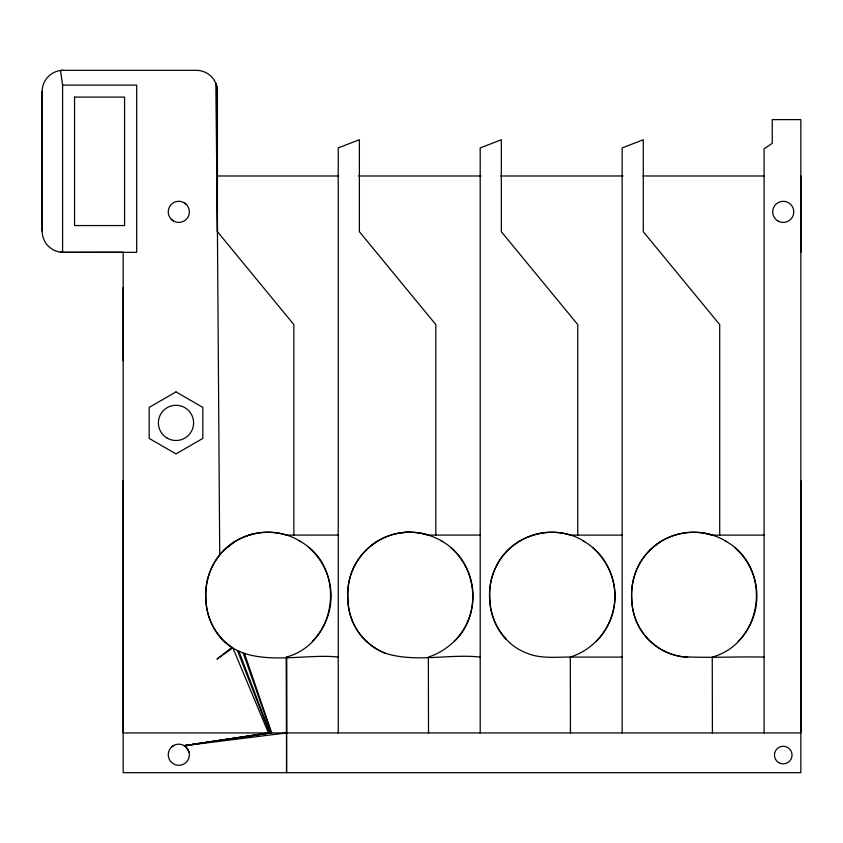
<?xml version="1.0" encoding="UTF-8"?>
<svg xmlns="http://www.w3.org/2000/svg" width="843" height="843" viewBox="0 0 843 843"><rect width="100%" height="100%" fill="white"/><g stroke="black" fill="none" stroke-linecap="round" stroke-linejoin="round"><path stroke-width="1.26" d="M764.095 732.936L764.095 148.8L772.251 143.331L772.251 119.611L800.85 119.611L800.85 732.936L123.162 732.936L123.162 252.247L63.288 252.331A21.138 21.138 0 0 1 42.15 231.193L42.15 91.455A21.138 21.138 0 0 1 63.288 70.317L196.303 70.317A21.138 21.138 0 0 1 217.431 91.455L217.431 231.667L219.728 554.936C202.931 575.358 201.224 606.38 214.48 629.036C239.939 672.767 298.39 652.545 338.243 657.076M123.162 480.689L123.162 772.683L800.85 772.683L800.85 480.689M123.162 360.93L123.162 287.474M299.434 540.943C346.789 566.264 338.264 642.788 286.409 657.076L286.567 772.683L286.662 657.076M800.85 252.247L800.85 175.987M349.645 578.73C345.177 598.298 348.148 620.638 361.647 636.17C367.843 643.789 376.136 649.542 385.198 653.23C415.715 662.935 448.876 653.641 480.194 657.076M349.645 578.73C355.114 556.886 373.291 538.993 395.23 533.893M219.728 554.936C238.527 531.132 275.229 525.136 300.677 541.638M650.101 549.994C630.775 568.561 626.634 599.384 637.308 623.43C642.766 634.99 652.008 644.632 663.304 650.606C668.994 653.504 675.085 655.517 681.386 656.592C708.879 658.225 736.55 656.37 764.095 657.097M454.366 641.217C483.724 613.662 476.853 560.068 441.384 540.943M584.568 541.659C555.189 522.26 511.395 534.314 496.316 566.201C480.362 597.086 493.176 640.954 527.149 653.251C540.837 658.973 555.906 656.929 570.311 657.097C578.372 654.431 586.011 650.353 592.387 644.695C603.209 635.833 610.553 623.061 613.535 609.447C619.457 583.24 606.739 554.209 583.335 540.964M712.409 732.936L712.251 657.097C764.106 642.809 772.641 566.285 725.286 540.964M224.249 549.973L234.775 541.659M650.09 549.994C669.774 530.131 703.009 526.548 726.518 541.659M171.498 747.109L173.721 745.475A10.569 10.569 0 0 1 189.38 754.949A10.569 10.569 0 0 1 173.342 763.769A10.569 10.569 0 0 1 173.721 745.475M371.236 545.526L376.726 541.659M655.137 545.547L660.617 541.68M514.673 544.494L518.677 541.68M246.841 535.8L253.279 533.893M395.219 533.893C411.247 530.068 428.634 532.955 442.628 541.638M269.528 732.936L184.29 745.697L186.44 747.414L189.074 752.209M271.088 732.936L184.29 745.697L286.409 732.957M401.826 532.681L408.528 532.196M421.879 533.419L428.381 535.094L480.194 535.084M705.77 533.44L712.282 535.115L764.095 535.105M63.288 70.317L60.527 70.496L62.582 85.111L62.582 252.32L136.692 252.32L136.692 85.111L62.582 85.111M217.431 175.987L338.728 175.987M358.475 175.987L480.921 175.987M500.668 175.987L623.114 175.987M642.861 175.987L764.095 175.987M338.243 535.084L286.43 535.094A61.918 61.918 0 0 0 205.934 598.709A58.789 58.789 0 0 0 231.973 647.329L216.957 659.142L232.847 647.845L268.453 732.936L184.29 745.697L270.055 732.936L238.896 651.239M622.145 535.105L570.332 535.115A61.918 61.918 0 0 0 489.836 598.741A58.789 58.789 0 0 0 506.127 639.152M622.145 657.097L570.311 657.097L570.458 732.936M62.582 252.278L60.527 252.141L62.582 252.32M184.101 202.71L186.282 204.385M171.34 219.328A10.569 10.569 0 0 0 189.022 214.596A10.569 10.569 0 0 0 176.082 201.646A10.569 10.569 0 0 0 171.34 219.328L173.532 221.003M645.569 636.233L646.823 637.687M503.619 636.233L504.873 637.687M361.668 636.212L362.922 637.666M219.728 636.212L220.982 637.666M217.431 91.455L215.829 83.362L217.431 231.667L293.859 324.587L293.859 535.084M237.452 650.585L269.644 732.936M243.258 653.23L271.33 732.936M244.565 653.662L271.731 732.936M216.714 85.986L217.431 231.667M428.507 732.936L428.36 657.076C438.191 653.999 446.959 648.309 454.366 641.217A63.994 63.994 0 0 0 451.047 547.845M286.409 657.076L286.567 732.936M719.711 535.105L719.711 324.608L643.283 231.699L643.283 139.738L622.145 147.925L622.145 732.936M577.761 535.105L577.761 324.608L501.332 231.699L501.332 139.738L480.194 147.925L480.194 732.936M435.81 535.084L435.81 324.587L359.381 231.667L359.381 139.717L338.243 147.904L338.243 732.936M42.15 91.455L42.15 231.193M734.948 547.866A63.994 63.994 0 0 1 738.257 641.238M687.73 657.245A58.789 58.789 0 0 1 631.776 598.741A61.918 61.918 0 0 1 712.282 535.126M592.998 547.866A63.994 63.994 0 0 1 596.317 641.238M428.381 535.094A61.918 61.918 0 0 0 347.885 598.709A58.789 58.789 0 0 0 385.198 653.23M309.096 547.845A63.994 63.994 0 0 1 312.416 641.217M74.553 97.093L74.553 225.555L124.574 225.555L124.574 97.093L74.553 97.093M175.997 391.9L149.158 407.401L149.158 438.402L175.997 453.892L202.836 438.402L202.836 407.401L175.997 391.9M167.188 438.149A17.608 17.608 0 0 0 193.605 422.901A17.608 17.608 0 0 0 167.188 407.643A17.608 17.608 0 0 0 167.188 438.149M777.952 221.003A10.569 10.569 0 0 0 793.8 211.856A10.569 10.569 0 0 0 777.952 202.71A10.569 10.569 0 0 0 777.952 221.003M778.837 762.694A8.809 8.809 0 0 0 792.041 755.065A8.809 8.809 0 0 0 778.837 747.446A8.809 8.809 0 0 0 778.837 762.694"/></g></svg>
